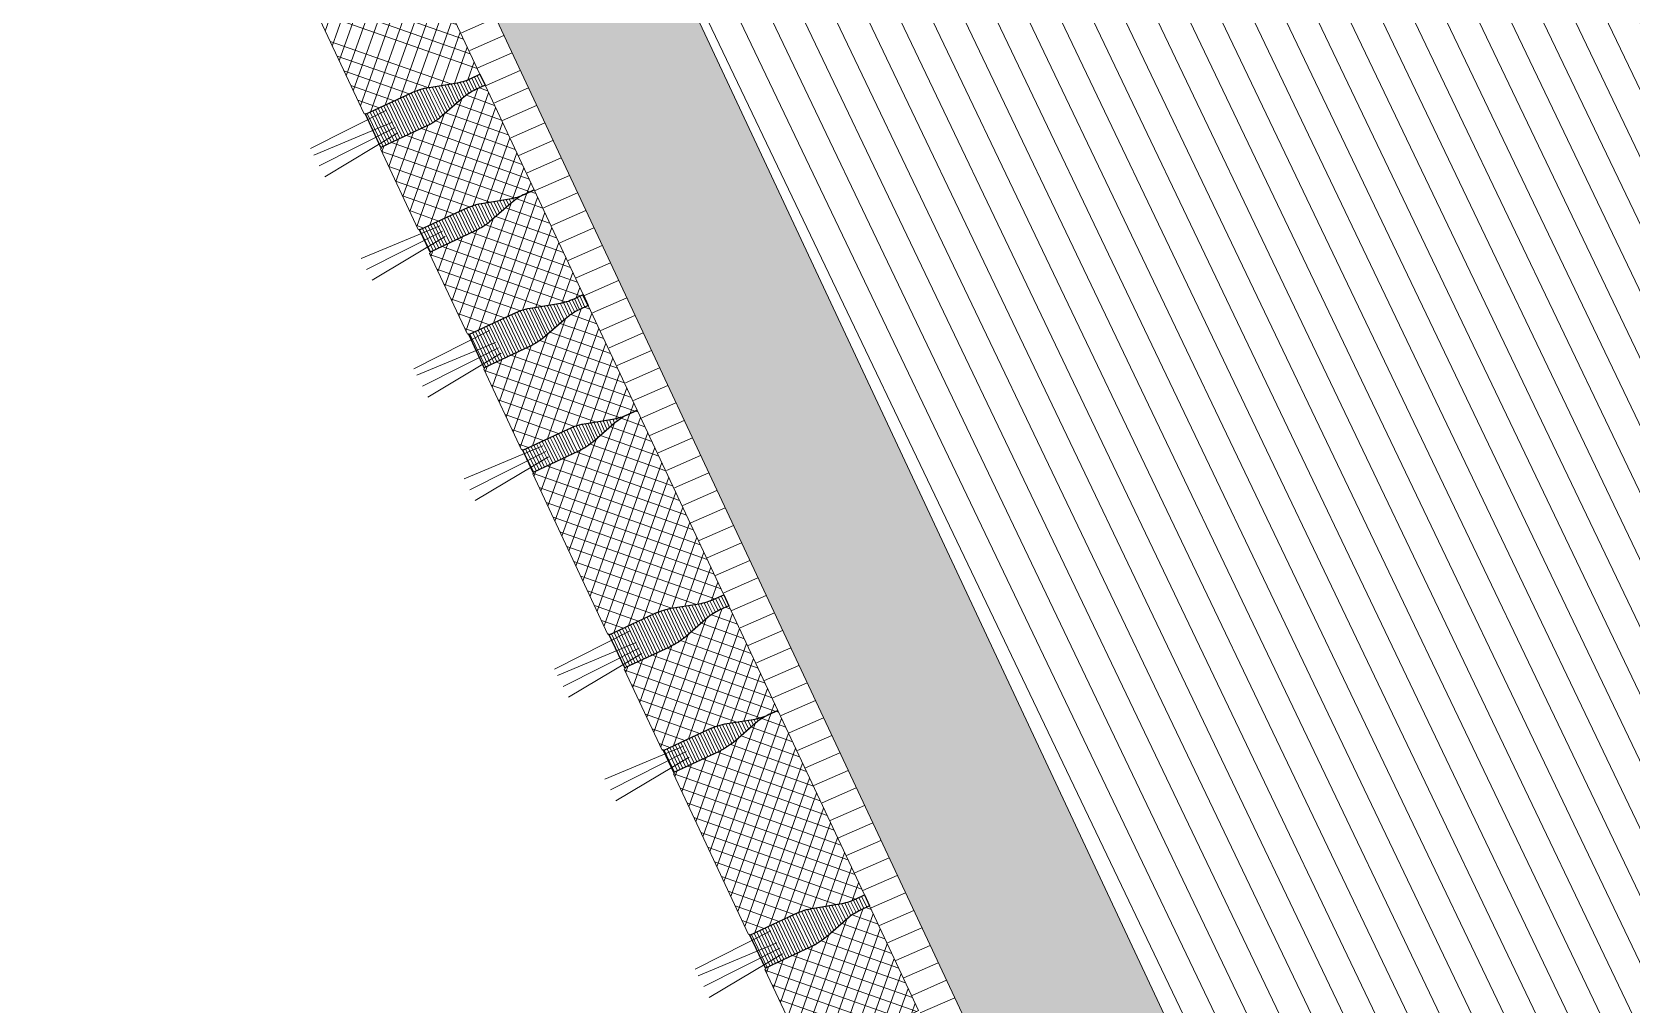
# Model space of a CAD drawing. Header units: metres. Extents: x 678805 to 1359287, y 2747329 to 5497370.
# Drawn here: x 679493.603 to 679494.917, y 2747426.824 to 2747427.622 of the extents above; entities that cross this region are included whole.
import ezdxf

# ---------------------------------------------------------------- set-up
doc = ezdxf.new("R2010")
doc.units = ezdxf.units.M
doc.layers.add('02-L-Waterfeatures 01', color=7, linetype='Continuous', true_color=0x4da6ff)
doc.layers.add('XREF_MON_WATERFEATURE$0$-aux', color=50, linetype='Continuous', plot=False)
for name, color, linetype, lineweight, true_color in [('XREF_MON_WATERFEATURE$0$02-L-projecció', 7, 'Continuous', 5, 0x636363), ('XREF_MON_WATERFEATURE$0$3- TR terra vegetal', 7, 'Continuous', 0, 0xbea68e), ('XREF_MON_WATERFEATURE$0$3-TR sorra granitica', 7, 'Continuous', 0, 0xf2dac9)]:
    doc.layers.add(name, color=color, linetype=linetype, lineweight=lineweight, true_color=true_color)
for name, color, linetype, lineweight in [('XREF_MON_WATERFEATURE$0$02-L-seccionat', 6, 'Continuous', 5), ('XREF_MON_WATERFEATURE$0$1-L-GESPA', 64, 'Continuous', 0), ('XREF_MON_WATERFEATURE$0$3-TR Formigó', 252, 'Continuous', 0), ('XREF_MON_WATERFEATURE$0$3-TR terra compactada', 45, 'Continuous', 0), ('XREF_MON_WATERFEATURE$0$3-TR Tot-u', 37, 'Continuous', 0)]:
    doc.layers.add(name, color=color, linetype=linetype, lineweight=lineweight)
pattern_1 = [(45.00024237466998, (-38.60235322127119, 21.24524919316173), (-0.00673522058219375, 0.00673516359928945), []), (135.0002423746699, (-38.60235322127119, 21.24524919316173), (-0.00673516359928945, -0.00673522058219375), [])]
pattern_2 = [(0.07158571544180016, (-42.59258969128132, 22.03811566042714), (-3.123515266994169e-06, 0.002499998048729712), [])]

# ---------------------------------------------------------------- blocks, each defined once
blk = doc.blocks.new('XREF_MON_WATERFEATURE$0$Font')
at = {"layer": 'XREF_MON_WATERFEATURE$0$3- TR terra vegetal'}
h = blk.add_hatch(dxfattribs=at)
h.set_pattern_fill('_USER', color=256, scale=0.0025, angle=-18.20445689477927, style=0, pattern_type=0)
h.set_pattern_definition([(0.07158571544180016, (-43.33740184642375, 22.04390712967142), (-3.123515266994169e-06, 0.002499998048729712), [])])
edge = h.paths.add_edge_path()
edge.add_line((3.985738767310977, -9.910858804360032), (3.97573907347396, -9.91078087547794))
edge.add_line((3.97573907347396, -9.91078087547794), (3.97580294078216, -9.902585345320404))
edge.add_arc((3.927386857103556, -9.902208028826863), 0.0484175548952806, 359.5534912166783, 375.5525103427903)
edge.add_line((3.974031609017402, -9.889226245693862), (3.968246771954, -9.86844079522416))
edge.add_arc((4.023299018386751, -9.85311910463497), 0.0571445887850234, 179.5534943690461, 195.5525134952646, ccw=False)
edge.add_line((3.966156164184213, -9.852673781570047), (3.966476676054299, -9.811546259559691))
edge.add_line((3.966476676054299, -9.811546259559691), (3.996546641923487, -9.811780598480254))
edge.add_line((3.996546641923487, -9.811780598480254), (3.996226128190756, -9.852908121887594))
edge.add_arc((3.939083275850862, -9.852462803246453), 0.05714458763646535, 343.55447941519253, 359.5534985415034, ccw=False)
edge.add_line((3.99389004195109, -9.868640637490898), (3.987781961448491, -9.88933340460062))
edge.add_arc((4.034218714572489, -9.903040588833392), 0.04841754838134332, 163.5544725454818, 179.5534916716946)
edge.add_line((3.985802636481822, -9.902663272805512), (3.985738767310977, -9.910858804360032))
edge.add_line((3.985738767310977, -9.910858804360032), (3.97573907347396, -9.91078087547794))
h = blk.add_hatch(dxfattribs=at)
h.set_pattern_fill('_USER', color=256, scale=0.0025, angle=-18.20445689477927, style=0, pattern_type=0)
h.set_pattern_definition([(0.07158571544180016, (-43.55863175820559, 22.04564535431564), (-3.123515266994169e-06, 0.002499998048729712), [])])
edge = h.paths.add_edge_path()
edge.add_line((4.153224955312908, -9.912149965530261), (4.153288824018091, -9.903954434907064))
edge.add_arc((4.104872742202133, -9.903577120508999), 0.04841755179810686, 359.5534936998181, 375.5525128259302)
edge.add_line((4.151517491787672, -9.890595335979015), (4.145732655655593, -9.869809884112328))
edge.add_arc((4.200784903950989, -9.854488191660494), 0.05714459232202165, 179.5534955909875, 195.5525147172061, ccw=False)
edge.add_line((4.143642047420144, -9.854042869526893), (4.14396255929023, -9.81291534891352))
edge.add_line((4.143962559755892, -9.812915349146351), (4.164032829459757, -9.81307176197879))
edge.add_line((4.164032828994095, -9.81307176197879), (4.163712316192687, -9.854199282126501))
edge.add_arc((4.10656945547089, -9.853753961157054), 0.05714459640250631, 343.55447732853156, 359.5534964548424, ccw=False)
edge.add_line((4.161376229021698, -9.869931800290942), (4.155268148519099, -9.890624566935003))
edge.add_arc((4.201704896055162, -9.904331751866266), 0.04841754366233512, 163.554469714724, 179.5534888409368)
edge.add_line((4.153288823086768, -9.90395443374291), (4.153224954847246, -9.912149965763092))
h = blk.add_hatch(dxfattribs=at)
h.set_pattern_fill('_USER', color=256, scale=0.0025, angle=-18.20445689477927, style=0, pattern_type=0)
h.set_pattern_definition([(0.07158571544180016, (-43.06495581567287, 22.04179093847051), (-3.123515266994169e-06, 0.002499998048729712), [])])
edge = h.paths.add_edge_path()
edge.add_line((4.258184798061848, -9.912974995328113), (4.248185104224831, -9.912897066446021))
edge.add_line((4.248185104224831, -9.912897066678852), (4.24824897153303, -9.904701536521316))
edge.add_arc((4.199832886457443, -9.904324220493436), 0.04841755489528105, 359.5534912166783, 375.5525103427901)
edge.add_line((4.246477639768273, -9.891342437360436), (4.240692802704871, -9.870556986890733))
edge.add_arc((4.295745049137622, -9.855235296068713), 0.05714458878502383, 179.5534943690461, 195.5525134952645, ccw=False)
edge.add_line((4.238602194935083, -9.85478997277096), (4.23892270680517, -9.813662450760603))
edge.add_line((4.238922707270831, -9.813662451226264), (4.268992673140019, -9.813896790146828))
edge.add_line((4.268992672674358, -9.813896790146828), (4.268672158941627, -9.855024313554168))
edge.add_arc((4.211529307067394, -9.854578994913027), 0.05714458763646535, 343.55447941519253, 359.5534985415034, ccw=False)
edge.add_line((4.2663360722363, -9.870756828924641), (4.2602279917337, -9.891449596034363))
edge.add_arc((4.30666474532336, -9.905156780732796), 0.04841754838134289, 163.5544725454817, 179.5534916716946)
edge.add_line((4.258248667698354, -9.904779464239255), (4.258184798527509, -9.912974995793775))
edge.add_line((4.258184798061848, -9.912974995328113), (4.248185104224831, -9.912897066446021))
h = blk.add_hatch(dxfattribs=at)
h.set_pattern_fill('_USER', color=256, scale=0.0025, angle=-18.20445689477927, style=0, pattern_type=0)
h.set_pattern_definition([(0.07158571544180016, (-43.28618578147143, 22.04352213675156), (-3.123515266994169e-06, 0.002499998048729712), [])])
edge = h.paths.add_edge_path()
edge.add_line((4.425670930650085, -9.914273183327168), (4.425734799355268, -9.90607765270397))
edge.add_arc((4.377318718936294, -9.905700338073075), 0.04841755179810686, 359.5534936998181, 375.5525128259302)
edge.add_line((4.423963466659188, -9.89271855354309), (4.418178630527109, -9.871933101676404))
edge.add_arc((4.473230880219489, -9.856611408758909), 0.05714459232202165, 179.5534955909875, 195.5525147172061, ccw=False)
edge.add_line((4.416088022757322, -9.856166087090969), (4.416408534627408, -9.815038566477597))
edge.add_line((4.41640853555873, -9.815038566477597), (4.436478805262595, -9.815194979310036))
edge.add_line((4.436478804331273, -9.815194979310036), (4.436158291529864, -9.856322499457747))
edge.add_arc((4.379015430342406, -9.85587717872113), 0.05714459640250631, 343.55447732853156, 359.5534964548424, ccw=False)
edge.add_line((4.433822204358876, -9.872055017389357), (4.427714123856276, -9.892747784033418))
edge.add_arc((4.474150871858001, -9.906454969430342), 0.04841754366233512, 163.554469714724, 179.5534888409368)
edge.add_line((4.425734798889607, -9.906077651074156), (4.425670930650085, -9.914273183094338))
h = blk.add_hatch(dxfattribs=at)
h.set_pattern_fill('_USER', color=256, scale=0.0025, angle=-18.20445689477927, style=0, pattern_type=0)
h.set_pattern_definition([(0.07158571544180016, (-42.79250983940437, 22.03966772090644), (-3.123515266994169e-06, 0.002499998048729712), [])])
edge = h.paths.add_edge_path()
edge.add_line((4.530630773399025, -9.91509821312502), (4.520631079562008, -9.915020284242928))
edge.add_line((4.520631079562008, -9.91502028470859), (4.520694946870208, -9.906824754551053))
edge.add_arc((4.472278862725943, -9.90644743735902), 0.04841755489528105, 359.5534912166783, 375.5525103427901)
edge.add_line((4.518923614639789, -9.89346565445885), (4.513138777576387, -9.872680203989148))
edge.add_arc((4.568191024009138, -9.857358513399959), 0.05714458878502383, 179.5534943690461, 195.5525134952645, ccw=False)
edge.add_line((4.511048170272261, -9.856913190335035), (4.511368682142347, -9.81578566832468))
edge.add_line((4.511368682142347, -9.81578566879034), (4.541438648011535, -9.816020007710904))
edge.add_line((4.541438648942858, -9.816020007245243), (4.541118135210127, -9.857147530652583))
edge.add_arc((4.483975282404572, -9.856702212244272), 0.05714458763646535, 343.55447941519253, 359.5534985415034, ccw=False)
edge.add_line((4.538782048039138, -9.872880046721548), (4.532673967536539, -9.89357281383127))
edge.add_arc((4.57911072159186, -9.907279998064041), 0.04841754838134289, 163.5544725454817, 179.5534916716946)
edge.add_line((4.53069464256987, -9.9069026815705), (4.530630773399025, -9.91509821312502))
edge.add_line((4.530630773399025, -9.91509821312502), (4.520631079562008, -9.915020284242928))
h = blk.add_hatch(dxfattribs=at)
h.set_pattern_fill('_USER', color=256, scale=0.0025, angle=-18.20445689477927, style=0, pattern_type=0)
h.set_pattern_definition(pattern_2)
edge = h.paths.add_edge_path()
edge.add_line((4.625590970739722, -9.915839375928044), (4.62565483758226, -9.90764384623617))
edge.add_arc((4.577238749712706, -9.907266531139612), 0.04841755843227911, 359.553492658869, 375.5525117849812)
edge.add_line((4.62388350488618, -9.894284745678306), (4.618098668754101, -9.87349929427728))
edge.add_arc((4.673150912858546, -9.858177604153752), 0.05714458546793728, 179.5534948100347, 195.5525139362531, ccw=False)
edge.add_line((4.616008061449975, -9.85773228155449), (4.616328573785722, -9.816604760009795))
edge.add_line((4.616328573785722, -9.816604760009795), (4.636398843023926, -9.816761170048267))
edge.add_line((4.636398843023926, -9.816761170048267), (4.636078330688179, -9.857888692524284))
edge.add_arc((4.578935476019979, -9.8574433689937), 0.05714459002858331, 343.5544746836989, 359.55349381000985, ccw=False)
edge.add_line((4.633742243051529, -9.87362120859325), (4.627634162083268, -9.89431397523731))
edge.add_arc((4.674070914741606, -9.90802116272971), 0.04841754887281242, 163.5544686287371, 179.55348775495)
edge.add_line((4.625654836185277, -9.907643843442202), (4.625590970274061, -9.915839376859367))
h = blk.add_hatch(dxfattribs=at)
h.set_pattern_fill('_USER', color=256, scale=0.0025, angle=-18.20445689477927, style=0, pattern_type=0)
h.set_pattern_definition(pattern_2)
edge = h.paths.add_edge_path()
edge.add_line((4.730550922453403, -9.91665027383715), (4.720551228616387, -9.916572344955057))
edge.add_line((4.720551228616387, -9.916572344955057), (4.720615095924586, -9.90837681479752))
edge.add_arc((4.672199010848999, -9.90799949830398), 0.04841755489528105, 359.5534912166783, 375.5525103427901)
edge.add_line((4.718843763694167, -9.89501771517098), (4.713058926630765, -9.874232264701277))
edge.add_arc((4.768111172597855, -9.858910573879257), 0.05714458878502383, 179.5534943690461, 195.5525134952645, ccw=False)
edge.add_line((4.7109683197923, -9.858465251047164), (4.711288831662387, -9.817337729036808))
edge.add_line((4.711288831196725, -9.817337729036808), (4.741358797065914, -9.817572067957371))
edge.add_line((4.741358796600252, -9.817572067957371), (4.741038282867521, -9.858699591364712))
edge.add_arc((4.683895430527627, -9.85825427249074), 0.05714458763646535, 343.55447941519253, 359.5534985415034, ccw=False)
edge.add_line((4.738702196162194, -9.874432106968015), (4.732594115659595, -9.895124874077737))
edge.add_arc((4.779030869714916, -9.908832058310509), 0.04841754838134289, 163.5544725454817, 179.5534916716946)
edge.add_line((4.730614791624248, -9.908454742282629), (4.730550922453403, -9.91665027383715))
edge.add_line((4.730550922453403, -9.91665027383715), (4.720551228616387, -9.916572344955057))
at = {"layer": 'XREF_MON_WATERFEATURE$0$3-TR Formigó'}
h = blk.add_hatch(dxfattribs=at)
h.set_pattern_fill('ANSI37', color=256, scale=0.002999999999999998, angle=-18.27580023555105, style=0)
h.set_pattern_definition([(45.00024237466998, (-39.25220511946827, 21.25030769454315), (-0.00673522058219375, 0.00673516359928945), []), (135.0002423746699, (-39.25220511946827, 21.25030769454315), (-0.00673516359928945, -0.00673522058219375), [])])
edge = h.paths.add_edge_path()
edge.add_line((3.97573909861967, -9.910777376964688), (3.975802968721837, -9.90258184634149))
edge.add_arc((3.927386875730008, -9.9022045370657), 0.04841756262818294, 359.5534999889228, 375.5525191153118)
edge.add_line((3.974031634163111, -9.889222744852304), (3.96824679709971, -9.868437299039215))
edge.add_arc((4.023299046326429, -9.853115609381348), 0.05714459188197025, 179.5534922650938, 195.5525113913762, ccw=False)
edge.add_line((3.966156189329922, -9.85267028445378), (3.966476673260331, -9.81154625909403))
edge.add_line((3.966476674191654, -9.81154625909403), (3.965679493267089, -9.811540046241134))
edge.add_line((3.965679492335767, -9.811540045775473), (3.965686070732772, -9.810695995111018))
edge.add_line((3.965686070732772, -9.81069599557668), (3.892390502151102, -9.810124794952571))
edge.add_line((3.892390502151102, -9.810124794952571), (3.892383923754096, -9.810968845151365))
edge.add_line((3.892383923754096, -9.810968845151365), (3.89158674213104, -9.81096262857318))
edge.add_line((3.891586742829531, -9.81096262857318), (3.891266259131953, -9.85208665812388))
edge.add_arc((3.834123407490551, -9.851641337620094), 0.05714458622738645, 343.55447750952925, 359.5534966358117, ccw=False)
edge.add_line((3.888930171262473, -9.867819173261523), (3.882822089828551, -9.888511941768229))
edge.add_arc((3.929258848540485, -9.902219126466662), 0.04841755334555628, 163.5544734177772, 179.5534925441661)
edge.add_line((3.880842765793204, -9.901841811137274), (3.880778898485005, -9.91003734129481))
edge.add_line((3.880778898950666, -9.91003734152764), (3.97573909861967, -9.910777376964688))
h = blk.add_hatch(dxfattribs=at)
h.set_pattern_fill('ANSI37', color=256, scale=0.002999999999999998, angle=-18.27580023555105, style=0)
h.set_pattern_definition([(45.00024237466998, (-38.97975906124339, 21.24819507077336), (-0.00673522058219375, 0.00673516359928945), []), (135.0002423746699, (-38.97975906124339, 21.24819507077336), (-0.00673516359928945, -0.00673522058219375), [])])
edge = h.paths.add_edge_path()
edge.add_line((4.15322498138994, -9.912146399263293), (4.1532888491638, -9.903950869571418))
edge.add_arc((4.104872758500278, -9.90357354702428), 0.04841756086888352, 359.5534842875921, 375.5525034139813)
edge.add_line((4.151517518330365, -9.8905917678494), (4.14573267986998, -9.869806321104988))
edge.add_arc((4.200784928165376, -9.854484630282968), 0.05714459044333953, 179.5534941485198, 195.5525132748022, ccw=False)
edge.add_line((4.143642072565854, -9.854039306752384), (4.143962556030601, -9.812915281392634))
edge.add_line((4.143962556030601, -9.812915281625465), (4.143165375106037, -9.812909067841247))
edge.add_line((4.143165375106037, -9.812909067608416), (4.143171953037381, -9.812065017875284))
edge.add_line((4.143171953037381, -9.812065018340945), (3.997350510209799, -9.810928612481803))
edge.add_line((3.99735051067546, -9.810928612016141), (3.997343934141099, -9.811772665474564))
edge.add_line((3.997343934141099, -9.811772665940225), (3.996546752285212, -9.811766447499394))
edge.add_line((3.996546752285212, -9.811766447033733), (3.996226267889142, -9.852890477050096))
edge.add_arc((3.939083417877555, -9.852445154683664), 0.0571445848182067, 343.5544756038509, 359.55349473013337, ccw=False)
edge.add_line((3.993890180718154, -9.868622991722077), (3.987782100215554, -9.889315758831799))
edge.add_arc((4.034218856599182, -9.903022943995893), 0.04841755169064187, 163.5544731269825, 179.5534922533715)
edge.add_line((3.985802775714546, -9.902645628200844), (3.985738905612379, -9.910841157892719))
edge.add_line((3.985738905146718, -9.910841157659888), (4.153224981855601, -9.912146398797631))
h = blk.add_hatch(dxfattribs=at)
h.set_pattern_fill('ANSI37', color=256, scale=0.002999999999999998, angle=-18.27580023555105, style=0)
h.set_pattern_definition([(45.00024237466998, (-38.97975908825174, 21.24819150287658), (-0.00673522058219375, 0.00673516359928945), []), (135.0002423746699, (-38.97975908825174, 21.24819150287658), (-0.00673516359928945, -0.00673522058219375), [])])
edge = h.paths.add_edge_path()
edge.add_line((4.248185128439218, -9.912893568631262), (4.248248998541385, -9.904698038008064))
edge.add_arc((4.199832906015217, -9.904320728499442), 0.0484175626281825, 359.5534999889228, 375.5525191153118)
edge.add_line((4.246477664913982, -9.891338936286047), (4.24069282785058, -9.870553490472957))
edge.add_arc((4.295745076611638, -9.855231801047921), 0.05714459188196982, 179.5534922650938, 195.5525113913763, ccw=False)
edge.add_line((4.238602219615132, -9.854786475654691), (4.238922703545541, -9.813662450294942))
edge.add_line((4.238922703545541, -9.813662450760603), (4.238125522620976, -9.813656237907708))
edge.add_line((4.238125522620976, -9.813656237907708), (4.238132101017982, -9.812812187243253))
edge.add_line((4.238132101017982, -9.812812186777592), (4.164836532436311, -9.812240986153483))
edge.add_line((4.164836532436311, -9.812240986619145), (4.164829954039305, -9.813085036817938))
edge.add_line((4.164829954504967, -9.813085036352277), (4.16403277288191, -9.813078819774091))
edge.add_line((4.16403277264908, -9.813078820006922), (4.163712288951501, -9.854202849557623))
edge.add_arc((4.106569437775761, -9.853757529053837), 0.05714458622738645, 343.55447750952925, 359.5534966358117, ccw=False)
edge.add_line((4.161376202013344, -9.869935364695266), (4.155268120579422, -9.890628133201972))
edge.add_arc((4.201704879757017, -9.904335318133235), 0.04841755334555671, 163.5544734177774, 179.5534925441661)
edge.add_line((4.153288795612752, -9.903958003036678), (4.153224928304553, -9.912153533194214))
edge.add_line((4.153224928304553, -9.912153532961383), (4.248185127973557, -9.912893568398431))
h = blk.add_hatch(dxfattribs=at)
h.set_pattern_fill('ANSI37', color=256, scale=0.002999999999999998, angle=-18.27580023555105, style=0)
h.set_pattern_definition([(45.00024237466998, (-38.70731308637187, 21.24607185320929), (-0.00673522058219375, 0.00673516359928945), []), (135.0002423746699, (-38.70731308637187, 21.24607185320929), (-0.00673516359928945, -0.00673522058219375), [])])
edge = h.paths.add_edge_path()
edge.add_line((4.425670958124101, -9.914269616827369), (4.425734825897962, -9.906074087135494))
edge.add_arc((4.377318734768778, -9.905696764588356), 0.04841756086888352, 359.5534842875921, 375.5525034139813)
edge.add_line((4.423963494133204, -9.892714984947816), (4.418178655672818, -9.871929538203403))
edge.add_arc((4.473230904433876, -9.856607847847044), 0.05714459044333953, 179.5534941485198, 195.5525132748022, ccw=False)
edge.add_line((4.416088048368692, -9.85616252431646), (4.41640853183344, -9.81503849895671))
edge.add_line((4.416408532299101, -9.815038499422371), (4.415611351374537, -9.815032285638154))
edge.add_line((4.415611350908875, -9.815032285172492), (4.41561792884022, -9.81418823543936))
edge.add_line((4.415617929305881, -9.81418823543936), (4.269796486478299, -9.813051829580218))
edge.add_line((4.269796486012638, -9.813051829580218), (4.269789909478277, -9.81389588303864))
edge.add_line((4.269789909943938, -9.81389588280581), (4.268992728088051, -9.813889664364979))
edge.add_line((4.26899272762239, -9.81388966459781), (4.26867224322632, -9.855013694614172))
edge.add_arc((4.211529394611716, -9.85456837224774), 0.05714458481820715, 343.554475603851, 359.55349473013337, ccw=False)
edge.add_line((4.26633615558967, -9.870746209286153), (4.26022807508707, -9.891438976395875))
edge.add_arc((4.306664832402021, -9.905146161094308), 0.04841755169064187, 163.5544731269825, 179.5534922533715)
edge.add_line((4.258248751051724, -9.90476884553209), (4.258184880949557, -9.912964375223964))
edge.add_line((4.258184881415218, -9.912964375223964), (4.425670958124101, -9.914269616361707))
h = blk.add_hatch(dxfattribs=at)
h.set_pattern_fill('ANSI37', color=256, scale=0.002999999999999998, angle=-18.27580023555105, style=0)
h.set_pattern_definition([(45.00024237466998, (-38.7073131124489, 21.24606828577816), (-0.00673522058219375, 0.00673516359928945), []), (135.0002423746699, (-38.7073131124489, 21.24606828577816), (-0.00673516359928945, -0.00673522058219375), [])])
edge = h.paths.add_edge_path()
edge.add_line((4.520631103776395, -9.915016785729676), (4.520694973878562, -9.906821255106479))
edge.add_arc((4.472278882283717, -9.906443946063519), 0.0484175626281825, 359.5534999889228, 375.5525191153118)
edge.add_line((4.518923639785498, -9.893462153850123), (4.513138802722096, -9.872676708037034))
edge.add_arc((4.568191052880138, -9.857355018146336), 0.05714459188196982, 179.5534922650938, 195.5525113913763, ccw=False)
edge.add_line((4.511048195883632, -9.856909693218768), (4.511368679814041, -9.815785667859018))
edge.add_line((4.511368680279702, -9.815785667859018), (4.510571499355137, -9.815779455006123))
edge.add_line((4.510571498423815, -9.815779455006123), (4.510578076820821, -9.814935404341668))
edge.add_line((4.510578077752143, -9.814935404341668), (4.437282509170473, -9.81436420371756))
edge.add_line((4.437282509170473, -9.81436420371756), (4.437275930773467, -9.815208253916353))
edge.add_line((4.437275929842144, -9.815208253683522), (4.436478748219088, -9.815202037105337))
edge.add_line((4.43647874891758, -9.815202037338167), (4.436158265220001, -9.856326066888869))
edge.add_arc((4.379015414509922, -9.855880746617913), 0.05714458622738645, 343.55447750952925, 359.5534966358117, ccw=False)
edge.add_line((4.433822178281844, -9.872058582259342), (4.427714096847922, -9.892751350766048))
edge.add_arc((4.474150854628533, -9.906458535697311), 0.04841755334555671, 163.5544734177774, 179.5534925441661)
edge.add_line((4.425734772346914, -9.906081220135093), (4.425670905038714, -9.914276750292629))
edge.add_line((4.425670904107392, -9.914276750292629), (4.520631103776395, -9.915016785729676))
h = blk.add_hatch(dxfattribs=at)
h.set_pattern_fill('ANSI37', color=256, scale=0.002999999999999998, angle=-18.27580023555105, style=0)
h.set_pattern_definition(pattern_1)
edge = h.paths.add_edge_path()
edge.add_line((4.625590994954109, -9.915835877880454), (4.625654865521938, -9.907640347257257))
edge.add_arc((4.577238774858415, -9.907263038214296), 0.04841756096963969, 359.5535002491603, 375.5525193755492)
edge.add_line((4.623883531428874, -9.894281246233732), (4.618098694365472, -9.87349579995498))
edge.add_arc((4.673150940332562, -9.85817410890013), 0.05714458878479668, 179.5534943690141, 195.5525134952964, ccw=False)
edge.add_line((4.616008087527007, -9.857728786300868), (4.616328571457416, -9.816604760941118))
edge.add_line((4.616328570991755, -9.816604760941118), (4.61553139006719, -9.816598547622561))
edge.add_line((4.615531389601529, -9.816598547622561), (4.615537967532873, -9.815754496492445))
edge.add_line((4.615537967532873, -9.815754496492445), (4.542242398951203, -9.815183295868337))
edge.add_line((4.542242398951203, -9.815183295868337), (4.542235821019858, -9.816027346532792))
edge.add_line((4.542235821951181, -9.816027346532792), (4.541438640095294, -9.816021129954606))
edge.add_line((4.541438639629632, -9.816021129954606), (4.541118156630546, -9.857145159039646))
edge.add_arc((4.48397530708462, -9.856699836440384), 0.05714458481820715, 343.554475603851, 359.55349473013337, ccw=False)
edge.add_line((4.538782069459558, -9.872877673711628), (4.532673988025635, -9.893570442683995))
edge.add_arc((4.57911074673757, -9.907277627848089), 0.04841755334555671, 163.5544734177774, 179.5534925441661)
edge.add_line((4.530694662593305, -9.906900312518701), (4.530630794819444, -9.915095841744915))
edge.add_line((4.530630794819444, -9.915095841512084), (4.625590994954109, -9.915835877880454))
h = blk.add_hatch(dxfattribs=at)
h.set_pattern_fill('ANSI37', color=256, scale=0.002999999999999998, angle=-18.27580023555105, style=0)
h.set_pattern_definition(pattern_1)
edge = h.paths.add_edge_path()
edge.add_line((4.720551252830774, -9.916568846907467), (4.720615122932941, -9.908373316284269))
edge.add_arc((4.672199029009789, -9.907996005378664), 0.04841756406681365, 359.5534977660184, 375.5525168924072)
edge.add_line((4.718843788374215, -9.895014214329422), (4.713058950845152, -9.87422876805067))
edge.add_arc((4.768111201934516, -9.858907080255449), 0.05714459166205778, 179.5534906021638, 195.5525097284464, ccw=False)
edge.add_line((4.710968344472349, -9.858461753465235), (4.711288828402758, -9.817337729036808))
edge.add_line((4.71128882933408, -9.817337729269639), (4.710491648409516, -9.817331514554098))
edge.add_line((4.710491647478193, -9.817331514321268), (4.710498225409538, -9.816487465519458))
edge.add_line((4.71049822634086, -9.816487465519458), (4.63720265775919, -9.815916263964027))
edge.add_line((4.637202656827867, -9.815916263498366), (4.6371960779652, -9.816760314628482))
edge.add_line((4.637196078896523, -9.816760315326974), (4.636398897506297, -9.816754098283127))
edge.add_line((4.636398896574974, -9.816754098050296), (4.636078413110226, -9.857878127600998))
edge.add_arc((4.578935562632978, -9.857432808727026), 0.05714458598165183, 343.55447916882264, 359.55349829510516, ccw=False)
edge.add_line((4.633742326404899, -9.87361064273864), (4.627634243806824, -9.894303411711007))
edge.add_arc((4.674070999957621, -9.908010594081134), 0.04841754966712554, 163.5544757737478, 179.5534949001368)
edge.add_line((4.625654920004308, -9.90763328038156), (4.625591052696109, -9.915828808676451))
edge.add_line((4.625591053627431, -9.915828808676451), (4.720551253296435, -9.916568846907467))
h = blk.add_hatch(dxfattribs=at)
h.set_pattern_fill('ANSI37', color=256, scale=0.002999999999999998, angle=-18.27580023555105, style=0)
h.set_pattern_definition([(45.00024237466998, (-38.23494690703228, 21.24240360129625), (-0.00673522058219375, 0.00673516359928945), []), (135.0002423746699, (-38.23494690703228, 21.24240360129625), (-0.00673516359928945, -0.00673522058219375), [])])
edge = h.paths.add_edge_path()
edge.add_line((4.898037136998028, -9.917937868507579), (4.898101004771888, -9.909742338815704))
edge.add_arc((4.849684913642704, -9.909365015802905), 0.04841756086888352, 359.5534842875921, 375.5525034139813)
edge.add_line((4.896329673472792, -9.896383237326518), (4.890544835012406, -9.875597790582106))
edge.add_arc((4.945597083307803, -9.860276099760085), 0.05714459044333953, 179.5534941485198, 195.5525132748022, ccw=False)
edge.add_line((4.88845422770828, -9.859830776462331), (4.888774711173028, -9.818706751102582))
edge.add_line((4.888774711638689, -9.818706750869751), (4.887977530714124, -9.818700537085533))
edge.add_line((4.887977530248463, -9.818700537318364), (4.887984108179808, -9.817856487585232))
edge.add_line((4.887984108645469, -9.817856487352401), (4.742162665817887, -9.816720081493258))
edge.add_line((4.742162665352225, -9.81672008195892), (4.742156088817865, -9.817564135417342))
edge.add_line((4.742156088817865, -9.817564135184512), (4.741358906961977, -9.81755791674368))
edge.add_line((4.741358906961977, -9.81755791674368), (4.741038422565907, -9.858681946760044))
edge.add_arc((4.683895573485643, -9.858236624393612), 0.05714458481820715, 343.554475603851, 359.55349473013337, ccw=False)
edge.add_line((4.738702334929258, -9.874414461664855), (4.732594254426658, -9.895107228774577))
edge.add_arc((4.779031011275947, -9.90881441347301), 0.04841755169064187, 163.5544731269825, 179.5534922533715)
edge.add_line((4.73061492992565, -9.908437097910792), (4.730551059823483, -9.916632627602667))
edge.add_line((4.730551060289145, -9.916632627602667), (4.898037136998028, -9.91793786874041))
at = {"layer": 'XREF_MON_WATERFEATURE$0$3-TR sorra granitica'}
h = blk.add_hatch(dxfattribs=at)
h.set_pattern_fill('LINE', color=256, scale=0.004999999999999999, angle=69.79554310522073, style=0)
h.set_pattern_definition([(88.07158571544174, (23.47172695910558, 239.0306897256523), (-0.01586600920376316, 0.0005342068383152928), [])])
h.paths.add_polyline_path([(2.601889603305608, -9.931432225275785), (6.228181368671358, -9.959666926413774), (6.228414944838732, -9.929667835589498), (2.601850411854684, -9.900063625071198)])
at = {"layer": 'XREF_MON_WATERFEATURE$0$3-TR terra compactada'}
h = blk.add_hatch(dxfattribs=at)
h.set_pattern_fill('LINE', color=256, scale=0.0075, style=0)
h.set_pattern_definition([(1.590277340731758e-14, (-1.592974760103971, -12.35290337726474), (0, 0.0238125), [])])
h.paths.add_polyline_path([(-1.508625563699752, -9.449458322487772), (-1.508420270401984, -12.1077984967269), (6.136786825489253, -12.10779849579558), (6.134235821664333, -10.30894258804619), (5.854505203664303, -10.30698392656632), (5.777416309341788, -10.10637657577172), (2.851663700770587, -10.08339424803853), (2.851663700304925, -11.3900205376558), (2.851663700304925, -11.74002094520256), (0.3014938957057893, -11.74002108070999), (0.3016131347976625, -11.3898526376579), (1.476384826935828, -11.39002108108252), (0.9323646500706673, -9.468210993334651)])
at = {"layer": 'XREF_MON_WATERFEATURE$0$3-TR Tot-u'}
h = blk.add_hatch(dxfattribs=at)
h.set_pattern_fill('EARTH', color=256, scale=0.005, angle=-84.07414778341365)
h.set_pattern_definition([(275.9258522165863, (0.0002259062603116035, -11.10001241927966), (0.0348582512672567, -0.02830242601949161), [0.03175, -0.03175]), (275.9258522165863, (0.01206853380426764, -11.09878320246935), (0.0348582512672567, -0.02830242601949161), [0.03175, -0.03175]), (275.9258522165863, (0.02391116041690111, -11.09755398519337), (0.0348582512672567, -0.02830242601949161), [0.03175, -0.03175]), (5.925852216586342, (0.02826844248920679, -11.1010917883832), (0.02830242601949161, 0.0348582512672567), [0.03174999999999993, -0.03174999999999993]), (5.925852216586342, (0.02949765929952264, -11.11293441522866), (0.02830242601949161, 0.0348582512672567), [0.03174999999999993, -0.03174999999999993]), (5.925852216586342, (0.03072687610983849, -11.12477704230696), (0.02830242601949161, 0.0348582512672567), [0.03174999999999993, -0.03174999999999993])])
h.paths.add_polyline_path([(5.664115688763559, -9.955275054089725), (2.602053748443723, -9.931428957730532), (2.601719925645739, -9.96756389643997), (2.851663700770587, -10.08339424803853), (5.605309887323529, -10.10503653623164)])
at = {"layer": 'XREF_MON_WATERFEATURE$0$-aux'}
for points in [[(3.985738767310977, -9.910858804360032), (3.97573907347396, -9.91078087547794), (3.975802941713482, -9.902585345320404, 0.06992251114754273), (3.974031609017402, -9.889226245693862), (3.968246771954, -9.86844079522416, -0.06992251114800961), (3.966156164184213, -9.852673781570047), (3.966476676054299, -9.811546259559691), (3.996546641923487, -9.811780598480254), (3.996226128190756, -9.852908121887594, -0.0699225111484148), (3.99389004195109, -9.868640637490898), (3.987781961914152, -9.88933340460062, 0.06992251114798485), (3.985802636481822, -9.902663272805512), (3.985738767310977, -9.910858804360032), (3.97573907347396, -9.91078087547794)], [(4.153224954847246, -9.91214996529743), (4.153224955312908, -9.912149965530261), (4.15328882355243, -9.903954434907064, 0.06992251114754273), (4.151517491787672, -9.890595335979015), (4.145732655189931, -9.869809884345159, -0.06992251114800961), (4.143642047420144, -9.854042869526893), (4.143962559755892, -9.812915349146351), (4.164032828994095, -9.81307176197879), (4.163712316192687, -9.85419928189367, -0.0699225111484148), (4.161376229021698, -9.869931800290942), (4.155268147587776, -9.890624566935003, 0.06992251114798485), (4.153288823086768, -9.90395443374291), (4.153224954847246, -9.91214996529743), (4.153224955312908, -9.912149965530261)], [(4.258184798061848, -9.912974995328113), (4.248185104224831, -9.912897066678852), (4.24824897153303, -9.904701536986977, 0.06992251114754273), (4.246477639768273, -9.891342437360436), (4.240692802704871, -9.870556986425072, -0.06992251114800961), (4.238602194935083, -9.85478997277096), (4.238922707270831, -9.813662451226264), (4.268992672674358, -9.813896790146828), (4.268672159407288, -9.855024313554168, -0.0699225111484148), (4.2663360722363, -9.870756828924641), (4.2602279917337, -9.891449596034363, 0.06992251114798485), (4.258248667698354, -9.904779464239255), (4.258184798061848, -9.912974995328113), (4.248185104224831, -9.912897066678852)], [(4.425670930650085, -9.914273183327168), (4.425670930650085, -9.914273183327168), (4.42573479982093, -9.90607765223831, 0.06992251114754273), (4.423963466659188, -9.89271855354309), (4.41817863099277, -9.871933101676404, -0.06992251114800961), (4.416088022757322, -9.856166087090969), (4.41640853555873, -9.815038566477597), (4.436478804331273, -9.815194979310036), (4.436158291995525, -9.856322499457747, -0.0699225111484148), (4.433822204358876, -9.872055017389357), (4.427714123856276, -9.892747784033418, 0.06992251114798485), (4.425734798889607, -9.906077651074156), (4.425670930650085, -9.914273183327168), (4.425670930650085, -9.914273183327168)], [(4.530630773399025, -9.91509821312502), (4.520631079562008, -9.91502028470859), (4.52069494780153, -9.906824754551053, 0.06992251114754273), (4.518923614639789, -9.89346565445885), (4.513138777576387, -9.872680203989148, -0.06992251114800961), (4.511048170272261, -9.856913190335035), (4.511368682142347, -9.81578566879034), (4.541438648942858, -9.816020007245243), (4.541118134744465, -9.857147531118244, -0.0699225111484148), (4.538782048039138, -9.872880046721548), (4.5326739680022, -9.89357281383127, 0.06992251114798485), (4.53069464256987, -9.9069026815705), (4.530630773399025, -9.91509821312502), (4.520631079562008, -9.91502028470859)], [(4.625590970274061, -9.915839376859367), (4.625590970739722, -9.915839375928044), (4.62565483758226, -9.90764384623617, 0.06992251114754273), (4.62388350488618, -9.894284745678306), (4.618098668754101, -9.87349929427728, -0.06992251114800961), (4.616008061449975, -9.85773228155449), (4.616328573785722, -9.816604760009795), (4.636398843023926, -9.816761170048267), (4.636078330688179, -9.857888692524284, -0.0699225111484148), (4.633742243051529, -9.87362120859325), (4.627634162083268, -9.89431397523731, 0.06992251114798485), (4.625654836185277, -9.907643843442202), (4.625590970274061, -9.915839376859367), (4.625590970739722, -9.915839375928044)], [(4.730550922453403, -9.91665027383715), (4.720551228616387, -9.916572344955057), (4.720615095458925, -9.90837681479752, 0.06992251114754273), (4.718843763694167, -9.89501771517098), (4.713058926165104, -9.874232264934108, -0.06992251114800961), (4.7109683197923, -9.858465251047164), (4.711288831196725, -9.817337729036808), (4.741358796600252, -9.817572067957371), (4.741038282867521, -9.858699591364712, -0.0699225111484148), (4.738702196162194, -9.874432106968015), (4.732594115659595, -9.895124874077737, 0.06992251114798485), (4.730614791624248, -9.908454742282629), (4.730550922453403, -9.91665027383715), (4.720551228616387, -9.916572344955057)]]:
    blk.add_lwpolyline(points, format="xyb", dxfattribs=at)
at = {"layer": 'XREF_MON_WATERFEATURE$0$02-L-projecció'}
blk.add_lwpolyline([(-1.508625563699752, -9.449458322487772), (-1.508420270401984, -12.1077984967269), (6.136786825489253, -12.10779849579558), (6.134235821664333, -10.30894258804619), (5.854505203664303, -10.30698392656632), (5.777416309341788, -10.10637657577172), (2.851663700770587, -10.08339424803853), (2.851663700304925, -11.3900205376558), (2.851663700304925, -11.74002094520256), (0.3014938957057893, -11.74002108070999), (0.3016131347976625, -11.3898526376579), (1.476384826935828, -11.39002108108252), (0.9323646500706673, -9.468210993334651)], close=True, dxfattribs=at)
blk.add_lwpolyline([(6.228181370999664, -9.959666931070387), (2.601889605633914, -9.931432226207107)], dxfattribs=at)
at = {"layer": 'XREF_MON_WATERFEATURE$0$02-L-seccionat'}
for points in [[(3.97573909861967, -9.910777376964688), (3.975802968256176, -9.90258184634149, 0.06992251114875708), (3.974031634163111, -9.889222744852304), (3.968246796168387, -9.868437299039215, -0.0699225111482901), (3.966156189329922, -9.85267028445378), (3.966476674191654, -9.81154625909403), (3.965679492335767, -9.811540045775473), (3.965686070732772, -9.81069599557668), (3.892390502151102, -9.810124794952571), (3.892383923754096, -9.810968845151365), (3.891586742829531, -9.81096262857318), (3.891266259364784, -9.852086658356711, -0.0699225111482901), (3.888930171262473, -9.867819173261523), (3.882822089828551, -9.888511941768229, 0.06992251114875708), (3.880842765793204, -9.901841811137274), (3.880778898950666, -9.91003734152764)], [(4.15322498138994, -9.912146399263293), (4.153288850095123, -9.903950869804248, 0.06992251114875708), (4.151517518330365, -9.8905917678494), (4.145732680801302, -9.869806320872158, -0.0699225111482901), (4.143642072565854, -9.854039306752384), (4.143962556030601, -9.812915281625465), (4.143165375106037, -9.812909067608416), (4.143171953037381, -9.812065018340945), (3.99735051067546, -9.810928612016141), (3.997343934141099, -9.811772665940225), (3.996546752285212, -9.811766447033733), (3.996226268354803, -9.852890477515757, -0.0699225111482901), (3.993890180718154, -9.868622991722077), (3.987782099284232, -9.889315758831799, 0.06992251114875708), (3.985802775714546, -9.902645628200844), (3.985738905146718, -9.910841157659888)], [(4.248185128439218, -9.912893568631262), (4.248248999007046, -9.904698037542403, 0.06992251114875708), (4.246477664913982, -9.891338936286047), (4.240692826919258, -9.870553490240127, -0.0699225111482901), (4.238602219615132, -9.854786475654691), (4.238922703545541, -9.813662450760603), (4.238125522620976, -9.813656237907708), (4.238132101017982, -9.812812186777592), (4.164836532436311, -9.812240986619145), (4.164829954504967, -9.813085036352277), (4.16403277264908, -9.813078820006922), (4.163712289649993, -9.854202849324793, -0.0699225111482901), (4.161376202013344, -9.869935364695266), (4.15526812011376, -9.890628133434802, 0.06992251114875708), (4.153288795612752, -9.903958003036678), (4.153224928304553, -9.912153532961383)], [(4.425670958124101, -9.914269616827369), (4.425734824966639, -9.906074087135494, 0.06992251114875708), (4.423963494133204, -9.892714984947816), (4.418178655672818, -9.871929538436234, -0.0699225111482901), (4.416088048368692, -9.85616252431646), (4.416408532299101, -9.815038499422371), (4.415611350908875, -9.815032285172492), (4.415617929305881, -9.81418823543936), (4.269796486012638, -9.813051829580218), (4.269789909943938, -9.81389588280581), (4.26899272762239, -9.81388966459781), (4.26867224322632, -9.855013695079833, -0.0699225111482901), (4.26633615558967, -9.870746209286153), (4.260228075552732, -9.891438976395875, 0.06992251114875708), (4.258248751051724, -9.90476884553209), (4.258184881415218, -9.912964375223964)], [(4.520631103776395, -9.915016785729676), (4.520694973878562, -9.906821255106479, 0.06992251114875708), (4.518923639785498, -9.893462153850123), (4.513138802256435, -9.872676707804203, -0.0699225111482901), (4.511048195883632, -9.856909693218768), (4.511368680279702, -9.815785667859018), (4.510571498423815, -9.815779455006123), (4.510578077752143, -9.814935404341668), (4.437282509170473, -9.81436420371756), (4.437275929842144, -9.815208253683522), (4.43647874891758, -9.815202037338167), (4.436158264521509, -9.856326066888869, -0.0699225111482901), (4.433822178281844, -9.872058582259342), (4.427714095916599, -9.892751350533217, 0.06992251114875708), (4.425734772346914, -9.906081220135093), (4.425670904107392, -9.914276750292629)], [(4.625590994954109, -9.915835877880454), (4.62565486645326, -9.907640347257257, 0.06992251114875708), (4.623883531428874, -9.894281246233732), (4.618098694365472, -9.87349579995498, -0.0699225111482901), (4.616008087527007, -9.857728786300868), (4.616328570991755, -9.816604760941118), (4.615531389601529, -9.816598547622561), (4.615537967532873, -9.815754496492445), (4.542242398951203, -9.815183295868337), (4.542235821951181, -9.816027346532792), (4.541438639629632, -9.816021129954606), (4.541118157096207, -9.857145159039646, -0.0699225111482901), (4.538782069459558, -9.872877673711628), (4.532673987094313, -9.893570442683995, 0.06992251114875708), (4.530694662593305, -9.906900312518701), (4.530630794819444, -9.915095841512084)], [(4.720551252830774, -9.916568846907467), (4.720615122467279, -9.908373316284269, 0.06992251114875708), (4.718843788374215, -9.895014214329422), (4.713058951776475, -9.87422876805067, -0.0699225111482901), (4.710968344472349, -9.858461753465235), (4.71128882933408, -9.817337729269639), (4.710491647478193, -9.817331514321268), (4.71049822634086, -9.816487465519458), (4.637202656827867, -9.815916263498366), (4.637196078896523, -9.816760315326974), (4.636398896574974, -9.816754098050296), (4.636078413575888, -9.857878127600998, -0.0699225111482901), (4.633742326404899, -9.87361064273864), (4.627634244039655, -9.894303411711007, 0.06992251114875708), (4.625654920004308, -9.90763328038156), (4.625591053627431, -9.915828808676451)], [(4.898037136998028, -9.917937868507579), (4.898101003840566, -9.909742338350043, 0.06992251114875708), (4.896329673472792, -9.896383237326518), (4.890544835012406, -9.875597790814936, -0.0699225111482901), (4.88845422770828, -9.859830776462331), (4.888774711638689, -9.818706750869751), (4.887977530248463, -9.818700537318364), (4.887984108645469, -9.817856487352401), (4.742162665352225, -9.81672008195892), (4.742156088817865, -9.817564135184512), (4.741358906961977, -9.81755791674368), (4.741038422565907, -9.858681946527213, -0.0699225111482901), (4.738702334929258, -9.874414461664855), (4.732594255357981, -9.895107228774577, 0.06992251114875708), (4.73061492992565, -9.908437097910792), (4.730551060289145, -9.916632627602667)]]:
    blk.add_lwpolyline(points, format="xyb", close=True, dxfattribs=at)
at = {"layer": 'XREF_MON_WATERFEATURE$0$1-L-GESPA'}
for points in [[(3.964720011688769, -9.759449705015868), (3.971205011941493, -9.829249493777752)], [(3.974717751611024, -9.759237163700163), (3.976203882135451, -9.829143222188577)], [(3.984715491533279, -9.759024618659168), (3.981202753260732, -9.829036955256015)], [(3.990714137908071, -9.758897093590349), (3.992200270295143, -9.828803155105561)], [(4.143622986972332, -9.759912125766277), (4.150107988156378, -9.829711916390806)], [(4.153620727360249, -9.759699584916234), (4.155106857419014, -9.829605644568801)], [(4.163618467748165, -9.759487040806562), (4.160105729009956, -9.829499376704916)], [(4.237166041508317, -9.76156589621678), (4.243651042226702, -9.831365684978664)], [(4.247163782361895, -9.761353354901075), (4.248649912886322, -9.831259414087981)], [(4.25716152228415, -9.76114080986008), (4.253648784011602, -9.831153146456927)], [(4.263160169124603, -9.761013285489753), (4.264646300580353, -9.830919346772134)], [(4.416068961843848, -9.762035343097523), (4.422553963027894, -9.831835133954883)], [(4.426066702231765, -9.76182280224748), (4.427552833687514, -9.831728862132877)], [(4.436064443085343, -9.761610258370638), (4.432551704812795, -9.831622594268993)], [(4.509612018242478, -9.763689113780856), (4.516097018960863, -9.83348890254274)], [(4.519609757699072, -9.763476572930813), (4.52109588868916, -9.833382631186396)], [(4.529607498086989, -9.763264027424157), (4.526094759814441, -9.833276364021003)], [(4.535606143996119, -9.763136502820998), (4.537092275451869, -9.83304256387055)], [(4.615989001467824, -9.7636015615426), (4.622474002186209, -9.833401351235807)], [(4.625986740924418, -9.763389020459726), (4.627472871448845, -9.833295080810785)], [(4.635984482709318, -9.763176477048546), (4.632471744436771, -9.83318881271407)], [(4.709532166831195, -9.765241174725816), (4.71601716754958, -9.835040963254869)], [(4.719529906287789, -9.76502863317728), (4.721016037743539, -9.834934691898525)], [(4.729527647141367, -9.764816088136286), (4.726014907937497, -9.834828424733132)], [(4.735526293050498, -9.764688563533127), (4.737012424040586, -9.834594624582678)]]:
    blk.add_lwpolyline(points, dxfattribs=at)
blk = doc.blocks.new('XREF_MON_WATERFEATURE')
at = {"rotation": 115.5575828960451}
blk.add_blockref('XREF_MON_WATERFEATURE$0$Font', (679487.0654881514, 2747419.041906541), dxfattribs=at)

msp = doc.modelspace()

# ---------------------------------------------------------------- block references
at = {"layer": '02-L-Waterfeatures 01', "color": 18, "true_color": 0x000000}
msp.add_blockref('XREF_MON_WATERFEATURE', (0, 0), dxfattribs=at)

doc.saveas('drawing.dxf')
